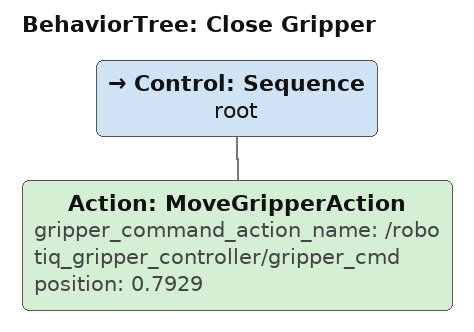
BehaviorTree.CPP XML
<?xml version="1.0"?>
<root BTCPP_format="4" main_tree_to_execute="Close Gripper">
  <BehaviorTree ID="Close Gripper" _description="Close the gripper">
    <Control ID="Sequence" name="root">
      <Action
              ID="MoveGripperAction"
              gripper_command_action_name="/robotiq_gripper_controller/gripper_cmd"
              position="0.7929"/>
    </Control>
  </BehaviorTree>
</root>
